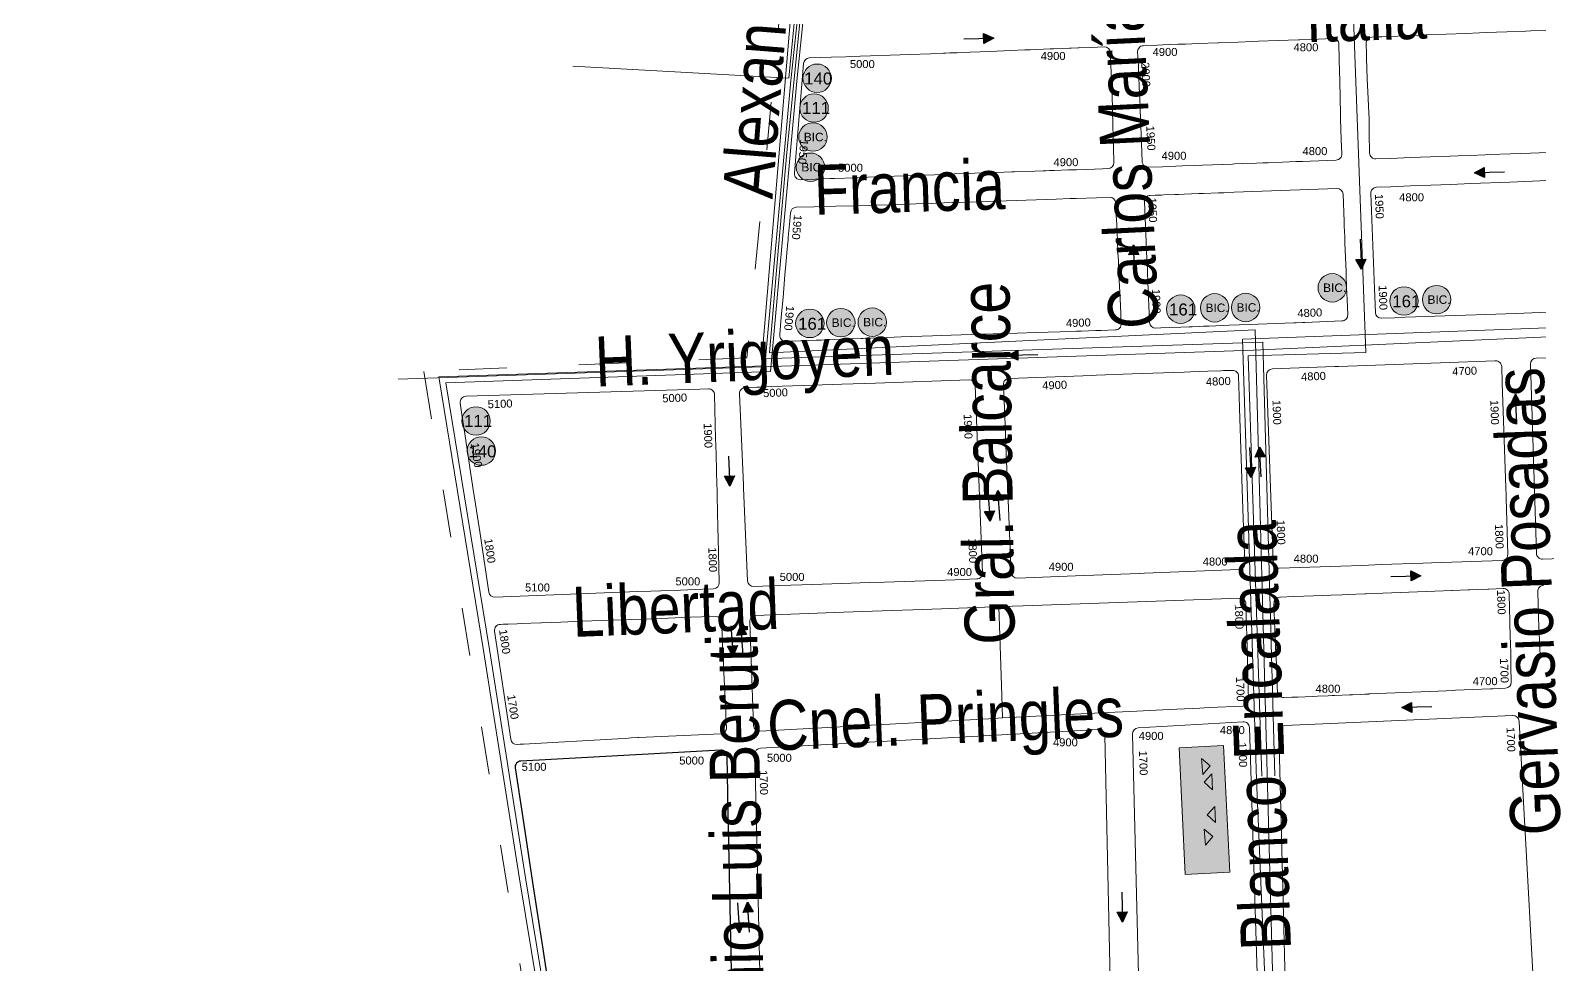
# Model space of a CAD drawing. Header units: millimetres. Extents: x 11558 to 23675, y 49449 to 61482.
# Drawn here: x 14856 to 15611, y 54997 to 55464 of the extents above; entities that cross this region are included whole.
import ezdxf

# ---------------------------------------------------------------- set-up
doc = ezdxf.new("R2010")
doc.units = ezdxf.units.MM
doc.linetypes.add('ACAD_ISO03W100', pattern=[30, 12, -18])
for name, color, linetype in [('0. plano base - nombres calles', 22, 'Continuous'), ('0. Plano Base - PLANO', 254, 'Continuous'), ('0. Plano base - sentido calles', 253, 'Continuous'), ('0.BARRIOS - DIVISIÓN', 12, 'ACAD_ISO03W100'), ('7. puesta en valor CC la lucila', 212, 'Continuous'), ('Linea 111 IDA', 139, 'Continuous'), ('Linea 140 IDA', 101, 'Continuous'), ('numeración', 7, 'Continuous')]:
    doc.layers.add(name, color=color, linetype=linetype)
for name, color, linetype, true_color, transparency in [('Linea 127', 7, 'Continuous', 0x7c09c3, 0.5), ('Linea Bicentenario Nueva', 7, 'Continuous', 0x0000cc, 0.05), ('Linea Bicentenario Original', 7, 'Continuous', 0x0000cc, 0.5)]:
    doc.layers.add(name, color=color, linetype=linetype, true_color=true_color, transparency=transparency)
doc.layers.add('Linea 161 ida', color=7, linetype='Continuous', true_color=0xd16b6b)
doc.layers.get('7. puesta en valor CC la lucila').off()
doc.styles.get("Standard").update_dxf_attribs({"font": 'arial.ttf'})

# ---------------------------------------------------------------- blocks, each defined once
blk = doc.blocks.new('MANZANAS')
at = {"layer": '0. Plano Base - PLANO', "color": 0, "linetype": 'Continuous', "lineweight": 5}
for points in [[(5635478.95, 6177516.8), (5635464.08, 6177508.33), (5635455.31, 6177503.34), (5635446.55, 6177498.36), (5635444.34, 6177497.1), (5635437.74, 6177493.34), (5635432.52, 6177490.37), (5635429.14, 6177488.45), (5635420.48, 6177483.52), (5635411.84, 6177478.6), (5635408.93, 6177476.94), (5635403.13, 6177473.64), (5635396.78, 6177470.03, -0.420778), (5635392.66, 6177471.21), (5635387.93, 6177479.97), (5635386.56, 6177482.5), (5635384.49, 6177486.33), (5635381.36, 6177491.8), (5635379.42, 6177495.14), (5635374.48, 6177503.68), (5635369.47, 6177512.55), (5635367.41, 6177516.27), (5635366.94, 6177517.12), (5635365.81, 6177519.17, -0.410583), (5635366.94, 6177523.23), (5635367.83, 6177523.73), (5635371.18, 6177525.64), (5635378.2, 6177529.64), (5635381.79, 6177531.69), (5635384.78, 6177533.4), (5635388.65, 6177535.6), (5635390.39, 6177536.59), (5635399.19, 6177541.61), (5635407.77, 6177546.5), (5635413.67, 6177549.87), (5635416.55, 6177551.51), (5635425.58, 6177556.66), (5635433.84, 6177561.37), (5635436.07, 6177562.64), (5635442.53, 6177566.32)], [(5635511.69, 6177443.54), (5635494.42, 6177433.75), (5635481.41, 6177426.38), (5635472.51, 6177421.35), (5635459.38, 6177413.91), (5635442.27, 6177404.23), (5635441.87, 6177404), (5635436.05, 6177400.7, -0.41339), (5635431.96, 6177401.82), (5635426.09, 6177412.14), (5635402.48, 6177453.55, -0.414218), (5635403.6, 6177457.64), (5635409.77, 6177461.16), (5635418.43, 6177466.09), (5635427.2, 6177471.09), (5635435.87, 6177476.04), (5635444.56, 6177480.98), (5635461.5, 6177490.64), (5635477.92, 6177500)], [(5635584.29, 6177287.13), (5635581.98, 6177291.21), (5635576.97, 6177300.04), (5635574.53, 6177304.36), (5635573.92, 6177305.43), (5635571.37, 6177309.93), (5635568.33, 6177315.3, -0.418499), (5635569.5, 6177319.41)]]:
    blk.add_lwpolyline(points, format="xyb", dxfattribs=at)
for points in [[(5635303.93, 6177417.42), (5635297.79, 6177413.92, -0.414399), (5635293.7, 6177415.05), (5635287, 6177426.83), (5635285.01, 6177430.33), (5635283.72, 6177432.61), (5635280.17, 6177438.84), (5635275.28, 6177447.46), (5635270.27, 6177456.27), (5635268.67, 6177459.09), (5635266.49, 6177462.49, -0.429753), (5635267.53, 6177466.72), (5635273.67, 6177470.21), (5635276.01, 6177471.55), (5635279.04, 6177473.27), (5635282.74, 6177475.38), (5635285.83, 6177477.13), (5635291.44, 6177480.33), (5635299.91, 6177485.14), (5635300.23, 6177485.32), (5635308.8, 6177490.2), (5635314.65, 6177493.53), (5635317.55, 6177495.18), (5635326.19, 6177500.1), (5635334.96, 6177505.09), (5635335.56, 6177505.42), (5635343.54, 6177509.97), (5635349.85, 6177513.57, -0.418897), (5635353.97, 6177512.4), (5635360.82, 6177499.9), (5635362.34, 6177497.13), (5635367.23, 6177488.2), (5635370.39, 6177482.44), (5635371.91, 6177479.66), (5635376.94, 6177470.74), (5635380.53, 6177464.49, -0.415315), (5635379.42, 6177460.39), (5635368.09, 6177453.94), (5635364.79, 6177452.06), (5635361.91, 6177450.42), (5635356.08, 6177447.1), (5635349.86, 6177443.56), (5635347.52, 6177442.23), (5635344.75, 6177440.65), (5635338.75, 6177437.24), (5635335.29, 6177435.27), (5635334.3, 6177434.71), (5635330.14, 6177432.34), (5635330.01, 6177432.26), (5635321.27, 6177427.29), (5635317.89, 6177425.36), (5635312.7, 6177422.41)], [(5635614.95, 6177471.99), (5635661.4, 6177389.63, -0.414678), (5635660.26, 6177385.54), (5635659.41, 6177385.06), (5635587.98, 6177344.92), (5635563.03, 6177330.9, -0.414551), (5635558.95, 6177332.05), (5635512.7, 6177414.57, -0.413986), (5635513.85, 6177418.66), (5635610.87, 6177473.13, -0.413646)], [(5635122.19, 6177384.29), (5635131.71, 6177389.65), (5635138.11, 6177393.26), (5635139.8, 6177394.22), (5635148.86, 6177399.33), (5635157.4, 6177404.14), (5635166.18, 6177409.1), (5635175.02, 6177414.09), (5635180.64, 6177417.31), (5635181.45, 6177417.77), (5635183.44, 6177418.91), (5635186.64, 6177420.74), (5635192.22, 6177423.93), (5635200.85, 6177428.86), (5635209.67, 6177433.9), (5635215.91, 6177437.47), (5635218.35, 6177438.86), (5635226.94, 6177443.77), (5635228.24, 6177444.52), (5635228.61, 6177444.72), (5635235.37, 6177448.59), (5635236.05, 6177448.98), (5635239.03, 6177450.68), (5635239.29, 6177450.83), (5635239.42, 6177450.91), (5635244.61, 6177453.87), (5635250.36, 6177457.16, -0.414033), (5635254.46, 6177456.05), (5635260.96, 6177444.69), (5635263.16, 6177440.85), (5635268.02, 6177432.23), (5635272.92, 6177423.36), (5635274.5, 6177420.5), (5635277.78, 6177414.56), (5635281.35, 6177408.09, -0.411554), (5635280.2, 6177404.03), (5635277.83, 6177402.68), (5635274.31, 6177400.7), (5635270.91, 6177398.78), (5635266.53, 6177396.31), (5635265.89, 6177395.95), (5635263.03, 6177394.33), (5635256.76, 6177390.79), (5635256.63, 6177390.72), (5635254.77, 6177389.67), (5635253.1, 6177388.72), (5635251.97, 6177388.09), (5635248.3, 6177386.01), (5635239.53, 6177381.06), (5635238.34, 6177380.39), (5635234.94, 6177378.47), (5635230.69, 6177376.08), (5635222.07, 6177371.21), (5635213.42, 6177366.3), (5635204.71, 6177361.35), (5635196.07, 6177356.45), (5635194.68, 6177355.66), (5635191.37, 6177353.77), (5635187.33, 6177351.48), (5635185.21, 6177350.28), (5635178.52, 6177346.48), (5635169.94, 6177341.6), (5635161.12, 6177336.59), (5635159.49, 6177335.67), (5635149.55, 6177330.02), (5635146.41, 6177328.24, -0.449916), (5635142.16, 6177329.69), (5635138.16, 6177339.27), (5635134.29, 6177348.49), (5635130.33, 6177357.97), (5635126.53, 6177367.06), (5635120.9, 6177380.51, -0.380257)], [(5635340.42, 6177345.52), (5635338.16, 6177344.23, -0.4134), (5635334.08, 6177345.35), (5635329.87, 6177352.68), (5635324.07, 6177362.79), (5635319.11, 6177371.45), (5635316.65, 6177375.74), (5635314.64, 6177379.23), (5635314.1, 6177380.19), (5635308, 6177390.82), (5635304.01, 6177397.77, -0.415494), (5635305.14, 6177401.87), (5635307.3, 6177403.1), (5635309.99, 6177404.63), (5635311, 6177405.2), (5635315.75, 6177407.9), (5635317.35, 6177408.81), (5635319.87, 6177410.24), (5635326.23, 6177413.85), (5635326.49, 6177414), (5635328.33, 6177415.04), (5635334.82, 6177418.72), (5635337.13, 6177420.03), (5635341.64, 6177422.59), (5635345.74, 6177424.92), (5635386.28, 6177447.93, -0.413664), (5635390.37, 6177446.81), (5635397.16, 6177434.9), (5635398.23, 6177433.01), (5635399.69, 6177430.44), (5635400.86, 6177428.4), (5635402.46, 6177425.59), (5635409.51, 6177413.22), (5635410.52, 6177411.46), (5635413.45, 6177406.32), (5635416.44, 6177401.07), (5635420.22, 6177394.44, -0.414273), (5635419.1, 6177390.34), (5635402.96, 6177381.15), (5635402.02, 6177380.61), (5635399.22, 6177379.02), (5635398.19, 6177378.43), (5635378.72, 6177367.34), (5635370.07, 6177362.41), (5635361.37, 6177357.45), (5635360.11, 6177356.73), (5635358.99, 6177356.09), (5635357.26, 6177355.11), (5635353.98, 6177353.24), (5635352.62, 6177352.47), (5635349.09, 6177350.46), (5635344.24, 6177347.69)], [(5635399.28, 6177353.05), (5635426.47, 6177368.44), (5635428.05, 6177369.34), (5635472.51, 6177394.51), (5635496.12, 6177407.87), (5635496.42, 6177408.04, -0.414975), (5635500.51, 6177406.9), (5635500.59, 6177406.75), (5635504.46, 6177399.87), (5635530.16, 6177354.19), (5635532.1, 6177350.73), (5635532.86, 6177349.39), (5635546.52, 6177325.11, -0.413568), (5635545.38, 6177321.03), (5635514.61, 6177303.63), (5635510.9, 6177301.53), (5635492.86, 6177291.34), (5635484.2, 6177286.44), (5635475.19, 6177281.34), (5635448.34, 6177266.16, -0.414403), (5635444.25, 6177267.3), (5635398.14, 6177348.96, -0.413865)], [(5635150.85, 6177315.01), (5635158.67, 6177319.34), (5635168.23, 6177324.63), (5635177.24, 6177329.63), (5635185.77, 6177334.34), (5635191.32, 6177337.43), (5635194.59, 6177339.27), (5635200.47, 6177342.59), (5635203.07, 6177344.05), (5635209.81, 6177347.86), (5635211.8, 6177348.98), (5635219.14, 6177353.12), (5635220.38, 6177353.82), (5635226.35, 6177357.19), (5635229.35, 6177358.88), (5635264.26, 6177378.56), (5635270.25, 6177381.94), (5635272.08, 6177382.97), (5635272.96, 6177383.47), (5635281.81, 6177388.46), (5635287.48, 6177391.66, -0.410778), (5635291.55, 6177390.55), (5635294.63, 6177385.23), (5635297, 6177381.14), (5635298.93, 6177377.8), (5635301.09, 6177374.08), (5635303.98, 6177369.09), (5635306.08, 6177365.48), (5635309.15, 6177360.18), (5635309.39, 6177359.77), (5635313.99, 6177351.83), (5635317.26, 6177346.19), (5635321.83, 6177338.31, -0.418066), (5635320.7, 6177334.19), (5635314.47, 6177330.68), (5635312.1, 6177329.35), (5635305.73, 6177325.77), (5635303.73, 6177324.65), (5635296.64, 6177320.66), (5635286.15, 6177314.76), (5635277.89, 6177310.12), (5635262.1, 6177301.25), (5635244.65, 6177291.43), (5635240.88, 6177289.32), (5635227.24, 6177281.65), (5635218.22, 6177276.52), (5635217.75, 6177276.25), (5635210.55, 6177272.14), (5635209.84, 6177271.74), (5635200.87, 6177266.61), (5635192.49, 6177261.83), (5635190.27, 6177260.56), (5635187.15, 6177258.78), (5635183.67, 6177256.79), (5635179.48, 6177254.4), (5635177.21, 6177253.1, -0.451953), (5635172.95, 6177254.56), (5635171.07, 6177259.1), (5635169.59, 6177262.69), (5635169.54, 6177262.8), (5635165.8, 6177271.87), (5635165.75, 6177272), (5635162.32, 6177280.28), (5635162.2, 6177280.57), (5635158.05, 6177290.62), (5635157.21, 6177292.67), (5635155.19, 6177297.56), (5635154.82, 6177298.44), (5635154.44, 6177299.37), (5635154.26, 6177299.81), (5635151.07, 6177307.52), (5635149.54, 6177311.24, -0.381191)], [(5635385.96, 6177342.03), (5635390.86, 6177333.3), (5635393.85, 6177328), (5635418.59, 6177283.97), (5635431.85, 6177260.38, -0.412392), (5635430.73, 6177256.3), (5635389.74, 6177232.93), (5635387.49, 6177231.65), (5635387.34, 6177231.56), (5635359.65, 6177215.77), (5635334.47, 6177201.41, -0.413533), (5635330.39, 6177202.52), (5635326.7, 6177208.95), (5635308.3, 6177241.04), (5635300.79, 6177254.14), (5635296.58, 6177261.48), (5635295.61, 6177263.17), (5635283.62, 6177284.08, -0.415799), (5635284.75, 6177288.18), (5635320.89, 6177308.64), (5635322.74, 6177309.69), (5635338.27, 6177318.48), (5635360.87, 6177331.28), (5635363.64, 6177332.85), (5635371.26, 6177337.17), (5635376.87, 6177340.34), (5635377.99, 6177340.97), (5635381.87, 6177343.17, -0.415131)], [(5635556.33, 6177307.59), (5635559.79, 6177301.3), (5635562.68, 6177296.04), (5635567.03, 6177288.11), (5635567.6, 6177287.07), (5635571.16, 6177280.6), (5635572.01, 6177279.05), (5635573.54, 6177276.27), (5635573.69, 6177275.99), (5635573.72, 6177275.94), (5635577.46, 6177269.13, -0.408513), (5635576.32, 6177265.09), (5635570.77, 6177261.89), (5635569.83, 6177261.35), (5635562.07, 6177256.89), (5635554.58, 6177252.58), (5635553.75, 6177252.1), (5635550.6, 6177250.29), (5635547.04, 6177248.25), (5635524.63, 6177235.36), (5635517.19, 6177231.08), (5635516.97, 6177230.96), (5635515.36, 6177230.03), (5635513.52, 6177228.97), (5635509.9, 6177226.89), (5635508.66, 6177226.18), (5635502.1, 6177222.41), (5635501.1, 6177221.83), (5635499.34, 6177220.82), (5635494.72, 6177218.16), (5635492.62, 6177216.95), (5635486.2, 6177213.26), (5635483.98, 6177211.96), (5635483.67, 6177211.81), (5635480.1, 6177209.75, -0.415109), (5635476, 6177210.87), (5635474.76, 6177213.05), (5635473.85, 6177214.64), (5635469.18, 6177222.8), (5635464.92, 6177230.27), (5635460.6, 6177237.84), (5635454.17, 6177249.11), (5635454.06, 6177249.3, -0.41433), (5635455.17, 6177253.4), (5635455.37, 6177253.51), (5635461.33, 6177256.91), (5635469.91, 6177261.8), (5635477.37, 6177266.05), (5635482.36, 6177268.9), (5635484.78, 6177270.28), (5635492.24, 6177274.54), (5635492.56, 6177274.72), (5635500.01, 6177278.97), (5635522.64, 6177291.88), (5635529.98, 6177296.07), (5635530.25, 6177296.21), (5635537.07, 6177300.11), (5635537.5, 6177300.35), (5635537.84, 6177300.55), (5635541.22, 6177302.47), (5635545.65, 6177305), (5635546.07, 6177305.24), (5635552.22, 6177308.75, -0.41891)], [(5635215.39, 6177138.07), (5635192.21, 6177178.29), (5635191.43, 6177179.65), (5635168.65, 6177219.15, -0.416895), (5635169.77, 6177223.26), (5635174.8, 6177226.1), (5635176, 6177226.78), (5635179.14, 6177228.55), (5635181.19, 6177229.71), (5635195.01, 6177237.51), (5635211.82, 6177247), (5635226.56, 6177255.31), (5635267.26, 6177278.28, -0.413024), (5635271.34, 6177277.16), (5635317.71, 6177195.77, -0.415621), (5635316.58, 6177191.67), (5635307.19, 6177186.38), (5635276.42, 6177169.04), (5635269.66, 6177165.24), (5635261.91, 6177160.87), (5635244.97, 6177151.33), (5635230.95, 6177143.43), (5635219.46, 6177136.96, -0.411315)], [(5635668.39, 6177114.71), (5635610.97, 6177080.9), (5635608.4, 6177079.38), (5635606.69, 6177078.38), (5635567.46, 6177055.28), (5635566.14, 6177054.5, -0.422278), (5635561.99, 6177055.63), (5635485.79, 6177193.55, -0.409073), (5635486.92, 6177197.6), (5635510.08, 6177210.94), (5635585.79, 6177254.52), (5635585.91, 6177254.59, -0.409255), (5635589.98, 6177253.53), (5635590.01, 6177253.49), (5635613.73, 6177213.3), (5635619.72, 6177203.13), (5635655.55, 6177142.39), (5635669.45, 6177118.82, -0.414425)], [(5635441.78, 6177242.59), (5635454.94, 6177218.88), (5635462.25, 6177205.7), (5635465.03, 6177200.69, -0.408228), (5635463.92, 6177196.64), (5635449.32, 6177188.14), (5635445.36, 6177185.84), (5635432.07, 6177178.11), (5635418, 6177169.92), (5635414.88, 6177168.1), (5635411.86, 6177166.35), (5635408.74, 6177164.53), (5635393.81, 6177155.84), (5635366.12, 6177139.49), (5635360.13, 6177135.96), (5635354.67, 6177145.62), (5635339.79, 6177171.94), (5635332.73, 6177184.43), (5635334.61, 6177185.49), (5635338.7, 6177187.8), (5635343.36, 6177190.43), (5635405.41, 6177225.51), (5635437.68, 6177243.75, -0.41651)], [(5635169.25, 6177107.98), (5635107.06, 6177072.57, -0.382006), (5635103.15, 6177073.41), (5635085.88, 6177097.17), (5635077, 6177109.37), (5635072.01, 6177116.23), (5635054.05, 6177140.92), (5635052.28, 6177143.37), (5635046.94, 6177150.71, -0.449731), (5635047.9, 6177155.09), (5635150.03, 6177212.11), (5635153.72, 6177214.17, -0.415581), (5635157.81, 6177213), (5635168.44, 6177193.76), (5635169.94, 6177191.05), (5635172.54, 6177186.33), (5635175.89, 6177180.26), (5635175.92, 6177180.2), (5635177.78, 6177176.85), (5635178.08, 6177176.3), (5635182.25, 6177168.74), (5635189.96, 6177154.79), (5635192.48, 6177150.21), (5635203.24, 6177130.74, -0.410379), (5635202.09, 6177126.68), (5635197.48, 6177124.05), (5635187.68, 6177118.47), (5635179.2, 6177113.64), (5635174.83, 6177111.16)], [(5635226.91, 6177124.52), (5635265.19, 6177146.22), (5635286.25, 6177158.15), (5635295.39, 6177163.32), (5635307.8, 6177170.34), (5635326.63, 6177180.98), (5635332.73, 6177184.43), (5635339.79, 6177171.94), (5635354.67, 6177145.62), (5635360.13, 6177135.96), (5635354.18, 6177132.44), (5635255.52, 6177074.2, -0.419216), (5635251.39, 6177075.3), (5635228.17, 6177116.21), (5635225.78, 6177120.43, -0.41436)], [(5635471.79, 6177188.61), (5635550.29, 6177048.58), (5635550.32, 6177048.52, -0.408004), (5635549.23, 6177044.47), (5635549.17, 6177044.44), (5635544.88, 6177041.91), (5635503.01, 6177017.26, -0.422435), (5635498.86, 6177018.39), (5635421.44, 6177158.7), (5635421.4, 6177158.79, -0.404514), (5635422.49, 6177162.81), (5635422.57, 6177162.86), (5635467.64, 6177189.72, -0.421991)], [(5635258.56, 6177062.67, -0.404972), (5635259.66, 6177066.69), (5635405.37, 6177152.92, -0.424221), (5635409.53, 6177151.78), (5635486.54, 6177010.93, -0.404912), (5635485.43, 6177006.9), (5635465.05, 6176994.9), (5635434.62, 6176976.98), (5635429.26, 6176973.83), (5635402.94, 6176958.33), (5635341.7, 6176922.27), (5635339.79, 6176921.2, -0.416621), (5635335.7, 6176922.37)], [(5635115.73, 6177061.76), (5635116.9, 6177062.43), (5635119.13, 6177063.69), (5635123.11, 6177065.95), (5635124.73, 6177066.87), (5635133.35, 6177071.76), (5635133.49, 6177071.84), (5635137.97, 6177074.38), (5635142.05, 6177076.69), (5635151.23, 6177081.91), (5635177.19, 6177096.64), (5635185.89, 6177101.58), (5635194.72, 6177106.59), (5635198.39, 6177108.67), (5635203.34, 6177111.48), (5635209.27, 6177114.84, -0.411667), (5635213.35, 6177113.74), (5635216.27, 6177108.69), (5635220.96, 6177100.59), (5635222.19, 6177098.47), (5635223.8, 6177095.69), (5635225.97, 6177091.93), (5635230.92, 6177083.39), (5635235.94, 6177074.71), (5635237.54, 6177071.96), (5635239.81, 6177068.04, -0.41431), (5635238.71, 6177063.94), (5635203.32, 6177043.47), (5635202.79, 6177043.15), (5635199.98, 6177041.49), (5635197.34, 6177039.92), (5635194.17, 6177038.05), (5635153.58, 6177013.98), (5635152.18, 6177013.15), (5635150.85, 6177012.36, -0.38723), (5635146.89, 6177013.18), (5635114.79, 6177057.39, -0.447106)]]:
    blk.add_lwpolyline(points, format="xyb", close=True, dxfattribs=at)
at = {"layer": '0. Plano Base - PLANO', "color": 0}
blk.add_lwpolyline([(5635246.7, 6177055.54, 0.424292), (5635242.54, 6177056.69), (5635156.32, 6177005.79, 0.442616), (5635155.42, 6177001.44), (5635170.25, 6176981.07), (5635189.5, 6176954.64), (5635202.35, 6176936.99), (5635208.68, 6176928.39), (5635221.93, 6176910.41), (5635228.14, 6176901.98), (5635235.32, 6176892.23), (5635250.47, 6176871.67, 0.384411), (5635254.41, 6176870.87), (5635292.66, 6176893.39), (5635322.27, 6176910.83, 0.404525), (5635323.38, 6176914.85), (5635320.93, 6176919.34), (5635305.81, 6176947.09), (5635305.63, 6176947.42), (5635290.59, 6176975.02), (5635275.13, 6177003.39), (5635260.09, 6177030.98), (5635246.7, 6177055.54)], format="xyb", dxfattribs=at)
blk = doc.blocks.new('111')
at = {"layer": 'Linea 111 IDA', "lineweight": 211, "true_color": 0xededed}
h = blk.add_hatch(color=7, dxfattribs=at)
h.dxf.hatch_style = 1
edge = h.paths.add_edge_path()
edge.add_arc((0, 0), 7.11, 0, 360)
at = {"layer": 'Linea 111 IDA', "lineweight": 9}
blk.add_circle((0, 0), 7.11, dxfattribs=at)
at = {"layer": 'Linea 111 IDA', "lineweight": 15, "insert": (-5.99, 3.05), "char_height": 6, "attachment_point": 1}
blk.add_mtext_dynamic_manual_height_columns('111', width=16.4579, gutter_width=12.5, heights=[0], dxfattribs=at)
blk = doc.blocks.new('140')
at = {"layer": 'Linea 140 IDA', "lineweight": 211, "true_color": 0xededed}
h = blk.add_hatch(color=7, dxfattribs=at)
h.dxf.hatch_style = 1
edge = h.paths.add_edge_path()
edge.add_arc((0, 0), 7.11, 0, 360)
at = {"layer": 'Linea 140 IDA', "lineweight": 9}
blk.add_circle((0, 0), 7.11, dxfattribs=at)
at = {"layer": 'Linea 140 IDA', "lineweight": 15, "insert": (-6.46, 2.88), "char_height": 6, "attachment_point": 1}
blk.add_mtext_dynamic_manual_height_columns('140', width=16.4579, gutter_width=12.5, heights=[0], dxfattribs=at)
blk = doc.blocks.new('161 ida')
at = {"layer": 'Linea 161 ida', "lineweight": 211, "true_color": 0xededed}
h = blk.add_hatch(color=7, dxfattribs=at)
h.dxf.hatch_style = 1
edge = h.paths.add_edge_path()
edge.add_arc((0, 0), 7.11, 0, 360)
at = {"layer": 'Linea 161 ida', "lineweight": 9}
blk.add_circle((0, 0), 7.11, dxfattribs=at)
at = {"layer": 'Linea 161 ida', "lineweight": 15, "insert": (-5.85, 2.85), "char_height": 6, "attachment_point": 1}
blk.add_mtext_dynamic_manual_height_columns('161', width=16.4579, gutter_width=12.5, heights=[0], dxfattribs=at)
blk = doc.blocks.new('bic. nueva verde')
at = {"layer": 'Linea Bicentenario Nueva', "lineweight": 211, "true_color": 0xededed}
h = blk.add_hatch(color=7, dxfattribs=at)
h.dxf.hatch_style = 1
edge = h.paths.add_edge_path()
edge.add_arc((0, 0), 7.11, 0, 360)
at = {"layer": 'Linea Bicentenario Nueva', "color": 62, "lineweight": 9, "true_color": 0xa2c01b}
blk.add_circle((0, 0), 7.11, dxfattribs=at)
at = {"layer": 'Linea Bicentenario Nueva', "color": 62, "lineweight": 15, "true_color": 0xa2c01b, "insert": (-4.55, 2.15), "char_height": 4.25, "attachment_point": 1}
blk.add_mtext_dynamic_manual_height_columns('BIC.', width=16.4579, gutter_width=12.5, heights=[0], dxfattribs=at)
blk = doc.blocks.new('bic. nueva fucsia')
at = {"layer": 'Linea Bicentenario Nueva', "lineweight": 211, "true_color": 0xededed}
h = blk.add_hatch(color=7, dxfattribs=at)
h.dxf.hatch_style = 1
edge = h.paths.add_edge_path()
edge.add_arc((0, 0), 7.11, 0, 360)
at = {"layer": 'Linea Bicentenario Nueva', "color": 230, "lineweight": 9, "true_color": 0xea348c}
blk.add_circle((0, 0), 7.11, dxfattribs=at)
at = {"layer": 'Linea Bicentenario Nueva', "color": 230, "lineweight": 15, "true_color": 0xea348c, "insert": (-4.55, 2.15), "char_height": 4.25, "attachment_point": 1}
blk.add_mtext_dynamic_manual_height_columns('BIC.', width=16.4579, gutter_width=12.5, heights=[0], dxfattribs=at)
blk = doc.blocks.new('bic. original ida')
at = {"layer": 'Linea Bicentenario Original', "lineweight": 211, "true_color": 0xededed, "transparency": 33554674}
h = blk.add_hatch(color=7, dxfattribs=at)
h.dxf.hatch_style = 1
edge = h.paths.add_edge_path()
edge.add_arc((0, 0), 7.11, 0, 360)
at = {"layer": 'Linea Bicentenario Original', "color": 165, "lineweight": 9, "true_color": 0x5e67af}
blk.add_circle((0, 0), 7.11, dxfattribs=at)
at = {"layer": 'Linea Bicentenario Original', "color": 165, "lineweight": 15, "true_color": 0x5e67af, "insert": (-4.55, 2.15), "char_height": 4.25, "attachment_point": 1}
blk.add_mtext_dynamic_manual_height_columns('BIC.', width=16.4579, gutter_width=12.5, heights=[0], dxfattribs=at)
blk = doc.blocks.new('bic. original vuelta')
at = {"layer": 'Linea Bicentenario Original', "lineweight": 211, "true_color": 0xededed, "transparency": 33554674}
h = blk.add_hatch(color=7, dxfattribs=at)
h.dxf.hatch_style = 1
edge = h.paths.add_edge_path()
edge.add_arc((0, 0), 7.11, 0, 360)
at = {"layer": 'Linea Bicentenario Original', "color": 14, "lineweight": 15, "true_color": 0x8c0d0d}
blk.add_circle((0, 0), 7.11, dxfattribs=at)
at = {"layer": 'Linea Bicentenario Original', "color": 14, "lineweight": 15, "true_color": 0x8c0d0d, "insert": (-4.55, 2.15), "char_height": 4.25, "attachment_point": 1}
blk.add_mtext_dynamic_manual_height_columns('BIC.', width=16.4579, gutter_width=12.5, heights=[0], dxfattribs=at)

msp = doc.modelspace()

# ---------------------------------------------------------------- hatches: boundary and pattern name
at = {"layer": '0. Plano base - sentido calles', "linetype": 'Continuous', "lineweight": 25, "ltscale": 2, "true_color": 0x1a1a1a}
h = msp.add_hatch(color=250, dxfattribs=at)
h.dxf.hatch_style = 1
h.paths.add_polyline_path([(15337.61, 55460.46), (15332.55, 55462.84), (15332.61, 55460.34)])
h.paths.add_polyline_path([(15337.61, 55460.46), (15332.61, 55460.34), (15332.67, 55457.84)])
h = msp.add_hatch(color=250, dxfattribs=at)
h.dxf.hatch_style = 1
h.paths.add_polyline_path([(15577.86, 55393.09), (15582.92, 55390.71), (15582.86, 55393.21)])
h.paths.add_polyline_path([(15577.86, 55393.09), (15582.86, 55393.21), (15582.8, 55395.71)])
h = msp.add_hatch(color=250, dxfattribs=at)
h.dxf.hatch_style = 1
h.paths.add_polyline_path([(15407.48, 55357.12), (15405.21, 55352.01), (15407.71, 55352.13)])
h.paths.add_polyline_path([(15407.48, 55357.12), (15407.71, 55352.13), (15410.21, 55352.24)])
h = msp.add_hatch(color=250, dxfattribs=at)
h.dxf.hatch_style = 1
h.paths.add_polyline_path([(15521.4, 55344.86), (15523.67, 55349.97), (15521.17, 55349.86)])
h.paths.add_polyline_path([(15521.4, 55344.86), (15521.17, 55349.86), (15518.68, 55349.74)])
h = msp.add_hatch(color=250, dxfattribs=at)
h.dxf.hatch_style = 1
h.paths.add_polyline_path([(15344.66, 55301.82), (15349.7, 55299.4), (15349.66, 55301.9)])
h.paths.add_polyline_path([(15344.66, 55301.82), (15349.66, 55301.9), (15349.62, 55304.4)])
h = msp.add_hatch(color=250, dxfattribs=at)
h.dxf.hatch_style = 1
h.paths.add_polyline_path([(15598.36, 55282.45), (15596.09, 55277.34), (15598.59, 55277.46)])
h.paths.add_polyline_path([(15598.36, 55282.45), (15598.59, 55277.46), (15601.08, 55277.57)])
h = msp.add_hatch(color=250, dxfattribs=at)
h.dxf.hatch_style = 1
h.paths.add_polyline_path([(15470.55, 55255.99), (15468.28, 55250.88), (15470.77, 55251)])
h.paths.add_polyline_path([(15470.55, 55255.99), (15470.77, 55251), (15473.27, 55251.11)])
h = msp.add_hatch(color=250, dxfattribs=at)
h.dxf.hatch_style = 1
h.paths.add_polyline_path([(15466.23, 55240.78), (15468.5, 55245.89), (15466.01, 55245.78)])
h.paths.add_polyline_path([(15466.23, 55240.78), (15466.01, 55245.78), (15463.51, 55245.66)])
h = msp.add_hatch(color=250, dxfattribs=at)
h.dxf.hatch_style = 1
h.paths.add_polyline_path([(15205.7, 55236.45), (15207.97, 55241.56), (15205.48, 55241.44)])
h.paths.add_polyline_path([(15205.7, 55236.45), (15205.48, 55241.44), (15202.98, 55241.33)])
h = msp.add_hatch(color=250, dxfattribs=at)
h.dxf.hatch_style = 1
h.paths.add_polyline_path([(15339.69, 55234.23), (15337.57, 55229.06), (15340.07, 55229.25)])
h.paths.add_polyline_path([(15339.69, 55234.23), (15340.07, 55229.25), (15342.56, 55229.43)])
h = msp.add_hatch(color=250, dxfattribs=at)
h.dxf.hatch_style = 1
h.paths.add_polyline_path([(15335.83, 55218.9), (15337.95, 55224.07), (15335.45, 55223.89)])
h.paths.add_polyline_path([(15335.83, 55218.9), (15335.45, 55223.89), (15332.96, 55223.7)])
h = msp.add_hatch(color=250, dxfattribs=at)
h.dxf.hatch_style = 1
h.paths.add_polyline_path([(15551.15, 55191.62), (15546.09, 55194), (15546.15, 55191.51)])
h.paths.add_polyline_path([(15551.15, 55191.62), (15546.15, 55191.51), (15546.21, 55189.01)])
h = msp.add_hatch(color=250, dxfattribs=at)
h.dxf.hatch_style = 1
h.paths.add_polyline_path([(15211.25, 55166.97), (15209.13, 55161.8), (15211.62, 55161.98)])
h.paths.add_polyline_path([(15211.25, 55166.97), (15211.62, 55161.98), (15214.11, 55162.17)])
h = msp.add_hatch(color=250, dxfattribs=at)
h.dxf.hatch_style = 1
h.paths.add_polyline_path([(15207.38, 55151.64), (15209.5, 55156.81), (15207.01, 55156.62)])
h.paths.add_polyline_path([(15207.38, 55151.64), (15207.01, 55156.62), (15204.52, 55156.44)])
h = msp.add_hatch(color=250, dxfattribs=at)
h.dxf.hatch_style = 1
h.paths.add_polyline_path([(15541.58, 55125.67), (15546.64, 55123.29), (15546.58, 55125.79)])
h.paths.add_polyline_path([(15541.58, 55125.67), (15546.58, 55125.79), (15546.52, 55128.29)])
h = msp.add_hatch(color=250, dxfattribs=at)
h.dxf.hatch_style = 1
h.paths.add_polyline_path([(15214.46, 55028.37), (15212.34, 55023.2), (15214.83, 55023.38)])
h.paths.add_polyline_path([(15214.46, 55028.37), (15214.83, 55023.38), (15217.32, 55023.57)])
h = msp.add_hatch(color=250, dxfattribs=at)
h.dxf.hatch_style = 1
h.paths.add_polyline_path([(15210.59, 55013.04), (15212.71, 55018.21), (15210.22, 55018.02)])
h.paths.add_polyline_path([(15210.59, 55013.04), (15210.22, 55018.02), (15207.73, 55017.84)])
h = msp.add_hatch(color=250, dxfattribs=at)
h.dxf.hatch_style = 1
h.paths.add_polyline_path([(15402.04, 55018.4), (15404.39, 55023.47), (15401.9, 55023.39)])
h.paths.add_polyline_path([(15402.04, 55018.4), (15401.9, 55023.39), (15399.4, 55023.32)])
at = {"layer": 'Linea Bicentenario Nueva', "lineweight": 15, "true_color": 0xea348c}
h = msp.add_hatch(dxfattribs=at)
h.set_pattern_fill('AR-HBONE', color=230)
h.set_pattern_definition([(45, (402.15, 2108.99), (1e-14, 143.6841), [304.8, -101.6]), (135, (474, 2180.83), (1e-14, 143.6841), [304.8, -101.6])])
h.paths.add_polyline_path([(15242.99, 55418.78, 1), (15251.36, 55418.78, 1)])
h.paths.add_polyline_path([(15243.62, 55416.14), (15251.66, 55416.14), (15251.66, 55421.29), (15243.62, 55421.29)], flags=9)
h = msp.add_hatch(dxfattribs=at)
h.set_pattern_fill('AR-HBONE', color=230)
h.set_pattern_definition([(45, (423.24, 2007.35), (1e-14, 143.6841), [304.8, -101.6]), (135, (495.09, 2079.19), (1e-14, 143.6841), [304.8, -101.6])])
h.paths.add_polyline_path([(15264.09, 55317.14, 1), (15272.45, 55317.14, 1)])
h.paths.add_polyline_path([(15264.71, 55314.5), (15272.75, 55314.5), (15272.75, 55319.65), (15264.71, 55319.65)], flags=9)
at = {"layer": 'Linea Bicentenario Original', "lineweight": 15, "true_color": 0x5e67af}
h = msp.add_hatch(dxfattribs=at)
h.set_pattern_fill('AR-HBONE', color=165)
h.set_pattern_definition([(45, (403.33, 2120.89), (1e-14, 143.6841), [304.8, -101.6]), (135, (475.17, 2192.73), (1e-14, 143.6841), [304.8, -101.6])])
h.paths.add_polyline_path([(15244.17, 55430.68, 1), (15252.54, 55430.68, 1)])
h.paths.add_polyline_path([(15244.8, 55428.04), (15252.84, 55428.04), (15252.84, 55433.19), (15244.8, 55433.19)], flags=9)
h = msp.add_hatch(dxfattribs=at)
h.set_pattern_fill('AR-HBONE', color=165)
h.set_pattern_definition([(45, (409.28, 2006.85), (1e-14, 143.6841), [304.8, -101.6]), (135, (481.12, 2078.69), (1e-14, 143.6841), [304.8, -101.6])])
h.paths.add_polyline_path([(15250.12, 55316.64, 1), (15258.49, 55316.64, 1)])
h.paths.add_polyline_path([(15250.74, 55314), (15258.79, 55314), (15258.79, 55319.15), (15250.74, 55319.15)], flags=9)
at = {"layer": 'Linea Bicentenario Original', "lineweight": 15}
h = msp.add_hatch(color=256, dxfattribs=at)
h.dxf.hatch_style = 1
h.paths.add_polyline_path([(15430.24, 55105.59), (15452.46, 55106.68), (15455.56, 55043.36), (15433.33, 55042.28)])

# ---------------------------------------------------------------- linework, layer by layer
at = {"layer": '0. Plano base - sentido calles', "color": 250, "linetype": 'Continuous', "lineweight": 25, "ltscale": 2, "true_color": 0x1a1a1a}
for points in [[(15322.61, 55460.11), (15337.61, 55460.46), (15332.67, 55457.84), (15332.55, 55462.84), (15337.61, 55460.46)], [(15592.86, 55393.44), (15577.86, 55393.09), (15582.8, 55395.71), (15582.92, 55390.71), (15577.86, 55393.09)], [(15520.72, 55359.85), (15521.4, 55344.86), (15518.68, 55349.74), (15523.67, 55349.97), (15521.4, 55344.86)], [(15408.17, 55342.14), (15407.48, 55357.12), (15410.21, 55352.24), (15405.21, 55352.01), (15407.48, 55357.12)], [(15359.66, 55302.07), (15344.66, 55301.82), (15349.62, 55304.4), (15349.7, 55299.4), (15344.66, 55301.82)], [(15599.04, 55267.47), (15598.36, 55282.45), (15601.08, 55277.57), (15596.09, 55277.34), (15598.36, 55282.45)], [(15465.55, 55255.76), (15466.23, 55240.78), (15463.51, 55245.66), (15468.5, 55245.89), (15466.23, 55240.78)], [(15471.23, 55241.01), (15470.55, 55255.99), (15473.27, 55251.11), (15468.28, 55250.88), (15470.55, 55255.99)], [(15205.02, 55251.43), (15205.7, 55236.45), (15202.98, 55241.33), (15207.97, 55241.56), (15205.7, 55236.45)], [(15334.71, 55233.86), (15335.83, 55218.9), (15332.96, 55223.7), (15337.95, 55224.07), (15335.83, 55218.9)], [(15340.81, 55219.28), (15339.69, 55234.23), (15342.56, 55229.43), (15337.57, 55229.06), (15339.69, 55234.23)], [(15536.15, 55191.27), (15551.15, 55191.62), (15546.21, 55189.01), (15546.09, 55194), (15551.15, 55191.62)], [(15206.26, 55166.6), (15207.38, 55151.64), (15204.52, 55156.44), (15209.5, 55156.81), (15207.38, 55151.64)], [(15212.37, 55152.01), (15211.25, 55166.97), (15214.11, 55162.17), (15209.13, 55161.8), (15211.25, 55166.97)], [(15556.58, 55126.02), (15541.58, 55125.67), (15546.52, 55128.29), (15546.64, 55123.29), (15541.58, 55125.67)], [(15401.61, 55033.39), (15402.04, 55018.4), (15399.4, 55023.32), (15404.39, 55023.47), (15402.04, 55018.4)], [(15209.47, 55027.99), (15210.59, 55013.04), (15207.73, 55017.84), (15212.71, 55018.21), (15210.59, 55013.04)], [(15215.58, 55013.41), (15214.46, 55028.37), (15217.32, 55023.57), (15212.34, 55023.2), (15214.46, 55028.37)]]:
    msp.add_lwpolyline(points, dxfattribs=at)
at = {"layer": '0.BARRIOS - DIVISIÓN', "color": 14, "lineweight": 18, "ltscale": 2}
msp.add_lwpolyline([(15243.48, 55607.68), (15214.21, 55300.54), (15052.83, 55293.83), (15112.91, 54921.92), (14987.64, 54310.9), (17059.08, 54362.46), (17585.92, 54374.44), (17552.48, 55699.13), (15243.48, 55607.68)], dxfattribs=at)
at = {"layer": 'Linea 111 IDA', "lineweight": 15}
msp.add_lwpolyline([(15121.08, 54915.79), (15100.6, 55040.13), (15082.53, 55154.21), (15060.31, 55291.03), (15223.27, 55296.65), (15236.17, 55439.2), (15240.46, 55479.75), (15246.11, 55535.96), (15251.55, 55606.94), (15254.31, 55649.64), (15260, 55702.83), (15268.04, 55803.99), (15269.7, 55825.95), (15231.15, 55819.71), (15084.03, 55795.68), (14986.36, 55779.89), (14883.58, 55762.7), (14851.01, 55757.51)], dxfattribs=at)
at = {"layer": 'Linea 127', "lineweight": 15}
msp.add_lwpolyline([(15127.21, 55446.45), (15235.15, 55440.37), (15238.99, 55479.92), (15244.3, 55535.81), (15251.21, 55621.1), (15252.95, 55649.57), (15258.51, 55699.53), (15266.35, 55803.36), (15267.91, 55827.8), (15230.83, 55821.68), (15083.71, 55797.66), (14986.04, 55781.86), (14883.25, 55764.67), (14850.73, 55759.49)], dxfattribs=at)
at = {"layer": 'Linea 140 IDA', "lineweight": 15}
msp.add_lwpolyline([(15124.13, 54915.74), (15103.56, 55040.6), (15085.5, 55154.68), (15063.82, 55288.15), (15226.02, 55293.75), (15239.15, 55438.9), (15243.44, 55479.44), (15249.1, 55535.7), (15254.55, 55606.73), (15257.3, 55649.38), (15262.99, 55702.55), (15271.03, 55803.76), (15272.98, 55829.52), (15230.67, 55822.67), (15083.55, 55798.65), (14985.87, 55782.85), (14883.09, 55765.66), (14850.59, 55760.48)], dxfattribs=at)
at = {"layer": 'Linea 161 ida', "lineweight": 15}
msp.add_lwpolyline([(15039.88, 55289.87), (15467.47, 55304.41), (16086.36, 55332.38), (16504.39, 55350.09), (16762.29, 55364.74)], dxfattribs=at)
at = {"layer": 'Linea Bicentenario Nueva', "color": 230, "lineweight": 15, "true_color": 0xea348c}
msp.add_lwpolyline([(15478.06, 55091.64), (15472.14, 55308.43), (15221.74, 55300.15), (15300.84, 56240.68), (15379.93, 56218.95), (15509.99, 56529.49), (15625.21, 56789.97), (15673.75, 56879.78), (16120.31, 56976.8), (16671.38, 56982.43), (16641.58, 57214.43), (16613.47, 57444.51), (17468.31, 57451.7), (17899.55, 57452.47), (18001.88, 57453.3), (18290.15, 57456.57), (19863.73, 57471.64), (19819.9, 57016.86)], dxfattribs=at)
at = {"layer": 'Linea Bicentenario Nueva', "color": 62, "lineweight": 15, "true_color": 0xa2c01b}
msp.add_lwpolyline([(19819.9, 57016.86), (16121.28, 56984.13), (15670.04, 56887.97), (15613.8, 56792.68), (15366.73, 56219), (15381.35, 56214.88), (15489.61, 56218.92), (15501.1, 55912.69), (15523.64, 55303.29), (15464.79, 55301.52), (15471.57, 55091.39)], dxfattribs=at)
at = {"layer": 'Linea Bicentenario Original', "color": 14, "lineweight": 15, "true_color": 0x8c0d0d}
msp.add_lwpolyline([(15474.96, 54947.17), (15468.93, 55089.76), (15461.99, 55309.98), (15977.84, 55329.01), (15960.47, 55789.33), (15248.52, 55763.91), (15288.68, 56244.77), (15306.84, 56249.45), (15374.45, 56229.18), (15460.68, 56430.05), (14880.38, 56875.57), (14873.65, 56880.39), (14661.17, 56833), (14471.07, 57529.64), (14658.37, 57592.11), (14605.15, 57763.93)], dxfattribs=at)
at = {"layer": 'Linea Bicentenario Original', "color": 165, "lineweight": 15, "true_color": 0x5e67af}
msp.add_lwpolyline([(15486.11, 54655.7), (15468.23, 55314.52), (15225.46, 55303.1), (15229.62, 55352.03), (15234.05, 55401.42), (15240, 55461.77), (15241.59, 55476.28), (15244.84, 55509.96), (15247.65, 55537.15), (15251.83, 55593.21), (15254.74, 55635.02), (15255.53, 55649.69), (15259.12, 55682.46), (15262.24, 55714.4), (15265.01, 55748.31), (15266.83, 55771.37), (15270.23, 55814.86), (15271.47, 55828.51), (15270.98, 55841.13), (15303.12, 56210.79)], dxfattribs=at)
at = {"layer": 'Linea Bicentenario Original', "lineweight": 15}
for points in [[(15430.24, 55105.59), (15452.46, 55106.68), (15455.56, 55043.36), (15433.33, 55042.28)], [(15445.84, 55096.61), (15442.17, 55092.3), (15441.53, 55100.27)], [(15442.83, 55088.36), (15446.61, 55092.57), (15447.04, 55084.58)], [(15444.34, 55072.04), (15448.12, 55076.25), (15448.55, 55068.27)], [(15447.07, 55061.27), (15443.43, 55056.94), (15442.75, 55064.91)]]:
    msp.add_lwpolyline(points, close=True, dxfattribs=at)

# ---------------------------------------------------------------- block references
at = {"layer": '0. Plano Base - PLANO', "color": 28, "lineweight": 5, "true_color": 0x0d0d0d, "rotation": 332.5463477508169}
msp.add_blockref('MANZANAS', (-7833237.48, -2828296.13), dxfattribs=at)
at = {"layer": '7. puesta en valor CC la lucila', "color": 250, "lineweight": 30, "rotation": 332.5463477508169}
msp.add_blockref('MANZANAS', (-7833237.48, -2828296.13), dxfattribs=at)
at = {"layer": 'Linea 111 IDA', "lineweight": 15}
for p in [(15247.82, 55425.49), (15078.86, 55268.99)]:
    msp.add_blockref('111', p, dxfattribs=at)
at = {"layer": 'Linea 140 IDA', "lineweight": 15}
for p in [(15249.35, 55440.4), (15081.49, 55253.95)]:
    msp.add_blockref('140', p, dxfattribs=at)
at = {"layer": 'Linea 161 ida', "lineweight": 15}
for p in [(15542.71, 55329), (15431.11, 55324.92), (15245.71, 55317.79)]:
    msp.add_blockref('161 ida', p, dxfattribs=at)
at = {"layer": 'Linea Bicentenario Nueva', "lineweight": 15}
for name, p in [('bic. nueva fucsia', (15247.24, 55410.99)), ('bic. nueva verde', (15506.83, 55335.61)), ('bic. nueva fucsia', (15448.06, 55325.58)), ('bic. nueva fucsia', (15261.18, 55318.17))]:
    msp.add_blockref(name, p, dxfattribs=at)
at = {"layer": 'Linea Bicentenario Original', "lineweight": 15}
for name, p in [('bic. original ida', (15246.04, 55395.9)), ('bic. original vuelta', (15559, 55329.68)), ('bic. original ida', (15463.55, 55325.75)), ('bic. original ida', (15276.9, 55318.4))]:
    msp.add_blockref(name, p, dxfattribs=at)

# ---------------------------------------------------------------- texts
at = {"layer": '0. plano base - nombres calles', "color": 250, "lineweight": 15, "true_color": 0x1a1a1a, "char_height": 25, "attachment_point": 1}
for s, insert, rotation in [('{\\fArial Narrow|b0|i0|c0|p34;Alexander Fleming}', (15202.09, 55381.74), 85.48836), ('{\\fArial Narrow|b0|i0|c0|p34;Gervasio Posadas}', (15618.7, 55373.45), 92.10739), ('{\\fArial Narrow|b0|i0|c0|p34;Carlos María de Calvo}', (15395.27, 55314.51), 92.78527), ('{\\fArial Narrow|b0|i0|c0|p34;Italia}', (15493.08, 55483.37), 1.77801), ('{\\fArial Narrow|b0|i0|c0|p34;Francia}', (15247.34, 55397.02), 1.77801), ('{\\fArial Narrow|b0|i0|c0|p34;Gral. Balcarce}', (15323.22, 55156.94), 90.87955), ('{\\fArial Narrow|b0|i0|c0|p34;H. Yrigoyen}', (15137.79, 55311.12), 2.27938), ('{\\fArial Narrow|b0|i0|c0|p34;Gervasio Posadas}', (15596.11, 55061.37), 92.10739), ('{\\fArial Narrow|b0|i0|c0|p34;Blanco Encalada}', (15461.28, 55003.83), 92.02773), ('{\\fArial Narrow|b0|i0|c0|p34;Libertad}', (15126.4, 55185.96), 2.27938), ('{\\fArial Narrow|b0|i0|c0|p34; Antonio Luis Beruti}', (15198.86, 54914.18), 91.01555), ('{\\fArial Narrow|b0|i0|c0|p34;Cnel. Pringles}', (15223.9, 55129.12), 2.27938)]:
    msp.add_mtext_dynamic_manual_height_columns(s, width=329.255, gutter_width=12.5, heights=[0], dxfattribs=dict(at, insert=insert, rotation=rotation))
at = {"layer": 'numeración', "color": 251, "true_color": 0x606162, "char_height": 4, "attachment_point": 1}
for s, insert in [('4900', (15417.04, 55455.55)), ('4800', (15487.48, 55457.87)), ('5000', (15265.72, 55449.49)), ('4900', (15361.1, 55453.53)), ('4900', (15421.53, 55403.64)), ('4800', (15491.97, 55405.96)), ('5000', (15259.8, 55397.64)), ('4900', (15367.5, 55400.43)), ('4800', (15540.28, 55382.88)), ('4800', (15442.09, 55200.71)), ('4800', (15487.54, 55202.16)), ('4700', (15574.73, 55205.87)), ('5000', (15230.63, 55193.03)), ('4900', (15314.31, 55195.47)), ('4900', (15365.1, 55198.09)), ('5100', (15103.36, 55187.75)), ('5000', (15178.51, 55190.79)), ('4700', (15577.06, 55140.89)), ('4800', (15498.49, 55137.13)), ('4800', (15450.67, 55116.43)), ('4900', (15367.24, 55110.32)), ('4900', (15410.1, 55113.52)), ('5000', (15180.41, 55101.21)), ('5000', (15224.24, 55102.58)), ('5100', (15101.65, 55098.07))]:
    msp.add_mtext_dynamic_manual_height_columns(s, width=16.0314, gutter_width=12.5, heights=[0], dxfattribs=dict(at, insert=insert))
for s, insert, rotation in [('2000', (15415.32, 55448.52), 272.94025), ('1950', (15417.85, 55416.76), 272.94025), ('1950', (15244.97, 55409.6), 264.82394), ('1950', (15418.85, 55380.77), 271.99098), ('1950', (15532.18, 55382.6), 271.99098), ('1950', (15241.8, 55371.91), 264.82394), ('1900', (15534.02, 55336.98), 271.99098), ('1900', (15420.68, 55335.15), 271.99098), ('1900', (15237.93, 55326.42), 264.82394), ('4900', (15373.61, 55319.87), 2.25903), ('4800', (15489.31, 55324.85), 2.25903), ('4800', (15443.59, 55290.59), 2.25903), ('4800', (15491.15, 55293.13), 2.25903), ('4700', (15566.7, 55295.75), 2.25903), ('5000', (15171.85, 55282.29), 2.25903), ('5000', (15222.25, 55284.9), 2.25903), ('4900', (15361.78, 55288.71), 2.25903), ('5100', (15084.59, 55279.33), 2.25903), ('1900', (15480.94, 55279.61), 271.99098), ('1900', (15589.81, 55279.61), 271.99098), ('1900', (15196.62, 55267.98), 271.99098), ('1900', (15326.6, 55272.51), 271.99098), ('1900', (15080.21, 55258.33), 278.30771), ('1800', (15483, 55219.64), 271.99098), ('1800', (15592.13, 55217.54), 271.99098), ('1800', (15086.87, 55210.54), 278.30771), ('1800', (15328.92, 55210.44), 271.99098), ('1800', (15198.93, 55205.91), 271.99098), ('1800', (15593.15, 55184.67), 271.99098), ('1800', (15462.11, 55177.38), 271.99098), ('1800', (15094.3, 55165.07), 278.30771), ('1700', (15594.65, 55150.49), 271.99098), ('1700', (15462.69, 55141.2), 271.99098), ('1700', (15098.32, 55132.47), 279.0795), ('1700', (15597.95, 55116.02), 271.99098), ('1700', (15414.2, 55104.27), 271.99098), ('1700', (15463.88, 55108.33), 271.99098), ('1700', (15224.44, 55094.48), 271.99098)]:
    msp.add_mtext_dynamic_manual_height_columns(s, width=16.0314, gutter_width=12.5, heights=[0], dxfattribs=dict(at, insert=insert, rotation=rotation))

doc.saveas('drawing.dxf')
